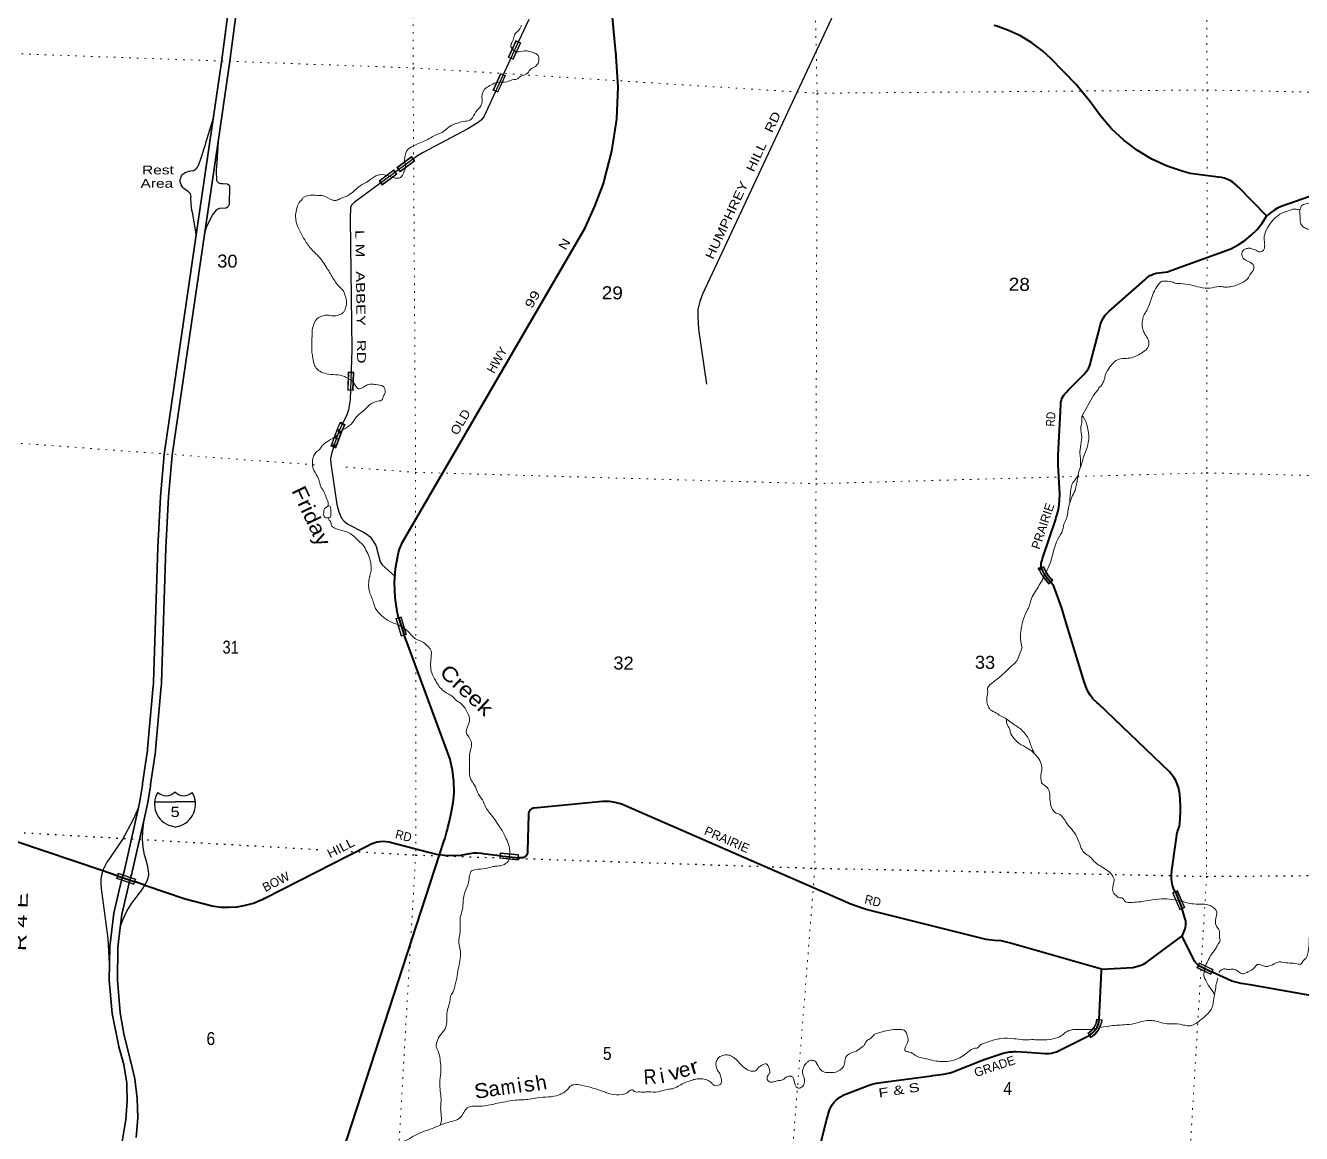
# Model space of a CAD drawing. Header units: feet. Extents: x -489137 to -242534, y 368785 to 558127.
# Drawn here: x -330846 to -313444, y 387639 to 402746 of the extents above; entities that cross this region are included whole.
import ezdxf
from ezdxf.enums import TextEntityAlignment as Align

# ---------------------------------------------------------------- set-up
doc = ezdxf.new("R2010")
doc.units = ezdxf.units.FT
doc.header["$LTSCALE"] = 70
doc.header["$PDMODE"] = 32
doc.header["$PDSIZE"] = 35
doc.linetypes.add('DOTTED', pattern=[1.5, 0.3, -1.2])
for name, color, linetype, lineweight in [('15', 7, 'Continuous', 25), ('18', 7, 'Continuous', 35), ('19', 7, 'Continuous', 25), ('26', 7, 'Continuous', 40), ('27', 7, 'Continuous', 13), ('29', 7, 'Continuous', 25), ('31', 7, 'Continuous', 13), ('39', 7, 'Continuous', 13), ('55', 7, 'Continuous', 13), ('6', 7, 'DOTTED', 25), ('61', 7, 'Continuous', 13), ('7', 7, 'DOTTED', 13)]:
    doc.layers.add(name, color=color, linetype=linetype, lineweight=lineweight)
for name, color, linetype in [('30', 7, 'Continuous'), ('41', 7, 'Continuous'), ('45', 7, 'Continuous')]:
    doc.layers.add(name, color=color, linetype=linetype)

msp = doc.modelspace()

# ---------------------------------------------------------------- linework, layer by layer
at = {"layer": '15'}
for p, q in [((-328810.58, 392293.59), (-328807.68, 392296.5)), ((-328804.51, 392294.12), (-328807.94, 392296.5)), ((-329083.29, 392162.12), (-328806.88, 392162.12)), ((-328806.88, 391816.54), (-328870.77, 391834.5)), ((-328807.41, 391816.28), (-328743.78, 391835.02))]:
    msp.add_line(p, q, dxfattribs=at)
msp.add_lwpolyline([(-328531.52, 392162.12), (-328807.41, 392162.12), (-328806.88, 392162.12)], dxfattribs=at)
for centre, radius, start, end in [((-328780.66, 392127.02), 306.13, 148.44437, 254.43379), ((-328929.26, 392409.62), 165.66, 227.34229, 315.81172), ((-328685.57, 392409.62), 165.66, 224.18874, 312.69401), ((-328834.17, 392127.02), 306.13, 283.08091, 31.62475)]:
    msp.add_arc(centre, radius, start, end, dxfattribs=at)
at = {"layer": '18'}
for p, q in [((-328517.43, 399890.33), (-328285.42, 401472.06)), ((-328405.61, 399896.88), (-328206.14, 401256.79))]:
    msp.add_line(p, q, dxfattribs=at)
for points in [[(-328285.42, 401472.06), (-328172.12, 402244.48), (-328008.9, 403486.36), (-328005.49, 403512.28), (-328002.66, 403536.36), (-327933.17, 404128.45), (-327909.62, 404997.58), (-327975.11, 405839.41), (-327977.04, 405864.31), (-327979.45, 405889.41), (-328008.9, 406196.63), (-328236.5, 408125.55), (-328239.44, 408150.48), (-328243.51, 408175.55), (-328333.01, 408726.99), (-328499.31, 409350.56), (-328729.89, 409953.33), (-328807.95, 410128), (-330083.78, 412485.03), (-330097.97, 412511.29), (-330111.22, 412535.03), (-330332.94, 412932.41), (-330572.22, 413477.06), (-330654.16, 413733.55)], [(-328206.14, 401256.79), (-328063.48, 402229.38), (-327900.43, 403469.91), (-327897.39, 403493), (-327894.24, 403519.91), (-327823.84, 404119.74), (-327799.97, 405000.35), (-327866.35, 405853.62), (-327868.55, 405881.96), (-327870.63, 405903.62), (-327899.84, 406208.29), (-328127.57, 408138.34), (-328130.43, 408162.55), (-328133.62, 408188.34), (-328243.68, 408832.05), (-328421.46, 409464.38), (-328664.36, 410074.66), (-328735.83, 410223.78), (-329991.29, 412544.21), (-330002.5, 412564.93), (-330019.22, 412594.21), (-330182.48, 412880.05), (-330428.06, 413409.26), (-330539.57, 413735.1)], [(-329311.35, 392060.12), (-329286.55, 392171.02), (-329256.38, 392362.87), (-329252.32, 392388.7), (-329248.81, 392412.87), (-329187.87, 392832.01), (-329184.25, 392856.92), (-329181.98, 392882.01), (-329104.02, 393743.79), (-329101.73, 393769.07), (-329100.92, 393793.79), (-329040.43, 395629.13), (-329004.59, 396326.16), (-328956.33, 396898.12), (-328517.43, 399890.33)], [(-329229.31, 391925.18), (-329178.42, 392152.71), (-329147.85, 392347.08), (-329143.87, 392372.34), (-329140.28, 392397.08), (-329079.3, 392816.46), (-329075.53, 392842.45), (-329073.35, 392866.46), (-328994.45, 393738.61), (-328992.16, 393763.93), (-328991.35, 393788.61), (-328930.84, 395624.5), (-328895.16, 396318.73), (-328847.31, 396885.54), (-328405.61, 399896.88)], [(-329700.03, 389950.17), (-329696.03, 390188.89), (-329640.45, 390644.16), (-329537.58, 391091.12), (-329500.93, 391212.54), (-329311.35, 392060.12)], [(-329554.21, 390447.04), (-329532.92, 390622.36), (-329432.92, 391058.21), (-329403.12, 391156.74), (-329396.23, 391178.89), (-329390.01, 391206.74), (-329229.31, 391925.18)], [(-329338.43, 387585.03), (-329316.42, 387851.03), (-329322.33, 388117.88), (-329356.11, 388382.65), (-329411.48, 388617.43), (-329417.29, 388642.07), (-329423.44, 388667.43), (-329503.23, 388996.88), (-329554.44, 389285.92), (-329594.01, 389731.34), (-329586.82, 390178.45), (-329554.21, 390447.04)], [(-329527.38, 387528.79), (-329477.38, 387830.37), (-329458.13, 388077.14), (-329464.07, 388300.99), (-329464.73, 388325.99), (-329468.95, 388350.99), (-329507.19, 388577.24), (-329574.82, 388820.11), (-329575.61, 388823.26), (-329663.43, 389273.43), (-329703.72, 389730.3), (-329700.03, 389950.17)]]:
    msp.add_lwpolyline(points, dxfattribs=at)
at = {"layer": '19'}
for points in [[(-328517.43, 399890.33), (-328523.58, 399926.6), (-328566.26, 400178.35), (-328577.3, 400230.19), (-328587.8, 400313.94), (-328589.48, 400398.32), (-328589.35, 400399.11), (-328588.48, 400407.71), (-328588.51, 400416.36), (-328589.45, 400424.95), (-328591.28, 400433.4), (-328593.98, 400441.61), (-328597.53, 400449.5), (-328601.41, 400456.17), (-328626.28, 400481.19), (-328651.26, 400494.75), (-328652.39, 400495.39), (-328670.05, 400508.05), (-328686.3, 400522.49), (-328700.94, 400538.56), (-328709.22, 400549.81), (-328724.8, 400574.8), (-328732.84, 400599.81), (-328733.63, 400602.96), (-328735.55, 400616.65), (-328736.04, 400630.47), (-328735.07, 400644.27), (-328732.67, 400657.89), (-328728.86, 400671.18), (-328723.68, 400684), (-328717.19, 400696.21), (-328709.46, 400707.68), (-328700.57, 400718.27), (-328693, 400725.57), (-328668.03, 400743.69), (-328643, 400752.25), (-328618.09, 400758.39), (-328615.19, 400758.79), (-328590.38, 400762.2), (-328565.19, 400767.03), (-328554.89, 400770.36), (-328542.34, 400775.92), (-328530.43, 400782.77), (-328519.31, 400790.82), (-328512.42, 400798.29), (-328505.12, 400808.07), (-328498.89, 400818.57), (-328493.86, 400829.68), (-328460.06, 400914.3), (-328401.9, 401098.47), (-328393.77, 401124.21), (-328386.21, 401148.47), (-328298.68, 401429.51), (-328285.42, 401472.06)], [(-328405.61, 399896.88), (-328399.27, 399925.82), (-328372.35, 400006.94), (-328337.1, 400084.81), (-328293.9, 400158.56), (-328243.2, 400227.36), (-328243.08, 400227.49), (-328235.33, 400235.1), (-328226.81, 400241.87), (-328217.64, 400247.7), (-328207.91, 400252.55), (-328197.74, 400256.39), (-328110.29, 400261.67), (-328106.51, 400263.06), (-328099.68, 400266.28), (-328093.22, 400270.19), (-328087.21, 400274.76), (-328081.71, 400279.93), (-328076.77, 400285.65), (-328072.49, 400291.87), (-328068.87, 400300.64), (-328065.69, 400311.13), (-328063.64, 400321.9), (-328057.92, 400533.13), (-328057.9, 400533.25), (-328057.48, 400537.58), (-328057.51, 400541.93), (-328058, 400546.26), (-328058.94, 400550.51), (-328060.31, 400554.64), (-328062.11, 400558.61), (-328064.32, 400562.36), (-328066.9, 400565.86), (-328069.84, 400569.08), (-328073.1, 400571.97), (-328076.64, 400574.5), (-328080.43, 400576.65), (-328084.42, 400578.39), (-328088.57, 400579.7), (-328092.83, 400580.58), (-328097.17, 400581), (-328154.93, 400585.26), (-328180, 400587.1), (-328204.93, 400595.77), (-328209.09, 400598.05), (-328216.05, 400602.88), (-328222.46, 400608.41), (-328228.27, 400614.58), (-328233.4, 400621.32), (-328237.79, 400628.56), (-328240.42, 400763.48), (-328240.91, 400788.59), (-328239.06, 400813.48), (-328213.47, 401157.69), (-328207.36, 401240.26), (-328206.14, 401256.79)], [(-329790.09, 391218.78), (-329782.66, 391241.54), (-329761.71, 391288.44), (-329735.96, 391332.9), (-329705.71, 391374.41), (-329524.14, 391640.47), (-329371.37, 391924.05), (-329316.89, 392047.57), (-329311.35, 392060.12)], [(-329217.04, 391025.01), (-329192.26, 391074.1), (-329180.43, 391099.18), (-329171.92, 391124.1), (-329167.59, 391143.9), (-329165.72, 391160.76), (-329165.15, 391185.66), (-329167.02, 391210.76), (-329175.91, 391272.9), (-329191.6, 391335.17), (-329221.78, 391438.44), (-329241.01, 391544.29), (-329249.06, 391651.57), (-329245.86, 391759.1), (-329229.31, 391925.18)], [(-329700.03, 389950.17), (-329721.09, 390295.67), (-329808.04, 390979.79), (-329809.56, 390988.93), (-329814.86, 391040.03), (-329814.79, 391091.4), (-329809.35, 391142.48), (-329798.61, 391192.71), (-329790.09, 391218.78)], [(-329554.21, 390447.04), (-329517.72, 390551.94), (-329463.22, 390667.86), (-329396.91, 390777.44), (-329338.46, 390854.5), (-329319.2, 390879.89), (-329299.42, 390904.5), (-329267.58, 390944.12), (-329222.69, 391013.82), (-329217.04, 391025.01)]]:
    msp.add_lwpolyline(points, dxfattribs=at)
at = {"layer": '26'}
for p, q in [((-325758.99, 394673.07), (-325683.08, 394432.65)), ((-324376.68, 391425.15), (-324123.06, 391398.31)), ((-329596.07, 391153.18), (-329790.09, 391218.78)), ((-329596.07, 391153.18), (-329352.74, 391070.9)), ((-329217.04, 391025.01), (-329352.74, 391070.9)), ((-315168.87, 390936.7), (-315071.34, 390702.41)), ((-314853.01, 389932.37), (-314664.01, 389840.01)), ((-316365.23, 388960.87), (-316340.04, 388975.48))]:
    msp.add_line(p, q, dxfattribs=at)
for points in [[(-325758.99, 394673.07), (-325776.78, 394753.75), (-325804.86, 394949.09), (-325812.36, 395146.29), (-325799.21, 395343.19), (-325770.36, 395509.84), (-325765.7, 395536.75), (-325758.5, 395559.84), (-325743.97, 395606.41), (-325704.99, 395700.32), (-325656.41, 395789.64), (-323214.09, 399988.6), (-323080.81, 400281.79), (-322968.67, 400579.61), (-322959.27, 400604.59), (-322952.8, 400629.61), (-322849.04, 401030.99), (-322783.79, 401467.53), (-322764.53, 401908.49), (-322789.94, 402324.05), (-322791.47, 402349.03), (-322793.82, 402374.05), (-322981.77, 404372.87)], [(-313238.48, 400446.31), (-313719.48, 400275.89), (-313771.87, 400253.21), (-313821.6, 400225.18), (-313868.13, 400192.1), (-313910.95, 400154.34), (-313918.38, 400146.88), (-314298.37, 400535.63), (-314315.81, 400551.83), (-314318.69, 400554.9), (-314348.9, 400583.5), (-314381.93, 400608.8), (-314417.43, 400630.5), (-314455, 400648.37), (-314494.23, 400662.22), (-314534.7, 400671.89), (-314575.95, 400677.28), (-314962.48, 400729.14), (-315055.46, 400753.42), (-315273.79, 400828.07), (-315483.12, 400925.14), (-315681.15, 401043.56), (-315865.72, 401182.03), (-316034.81, 401339.04), (-316186.56, 401512.86), (-316319.3, 401701.58), (-316517.6, 401942), (-316862.66, 402294.2), (-316977.29, 402400.08), (-317121.61, 402509.39), (-317276.56, 402603.02), (-317440.45, 402679.93), (-317586.49, 402730.62), (-317611.37, 402739.26), (-317636.49, 402745.89)], [(-316992.65, 395356.9), (-316994.23, 395371.13), (-316994.71, 395392.36), (-316992.97, 395413.52), (-316989.91, 395429.72), (-316982.95, 395454.67), (-316974.62, 395479.72), (-316796.34, 396015.72), (-316788.08, 396040.56), (-316780.22, 396065.72), (-316775.88, 396079.6), (-316754.39, 396172.12), (-316742.7, 396266.38), (-316740.92, 396361.35), (-316761.07, 396752.32), (-316762.35, 396777.08), (-316762.58, 396802.32), (-316762.89, 396835.59), (-316763.12, 396860.75), (-316761.78, 396885.59), (-316729.64, 397481.43), (-316725.6, 397585), (-316724.62, 397609.96), (-316718.92, 397635), (-316710.82, 397658.84), (-316700.17, 397681.91), (-316687.17, 397703.74), (-316673.28, 397722.33), (-316649.63, 397747.57), (-316625.45, 397772.33), (-316414.34, 397988.5), (-316389.96, 398013.46), (-316370.16, 398038.5), (-316360.25, 398052.28), (-316344.71, 398079.47), (-316332.09, 398108.14), (-316330.55, 398112.97), (-316322.48, 398138.18), (-316316.03, 398162.97), (-316189.64, 398648.55), (-316183.12, 398673.59), (-316174.22, 398698.55), (-316162.6, 398726.72), (-316143.63, 398761.82), (-316121.08, 398794.74), (-316116.5, 398800.12), (-316095.29, 398825.04), (-316070.23, 398847.17), (-315581.98, 399278.2), (-315557.81, 399301.74), (-315535.49, 399319.63), (-315511.43, 399335.09), (-315485.88, 399347.95), (-315465.46, 399355.96), (-315425.26, 399366.98), (-315343.46, 399378.27), (-315306.28, 399381.54), (-315269.66, 399388.68), (-315233.98, 399399.61), (-315209.99, 399409.35), (-314409.14, 399702.88), (-314309.39, 399754.09), (-314215.53, 399815.44), (-314128.6, 399886.26), (-314049.55, 399965.79), (-313979.24, 400053.14), (-313919.2, 400146.05)], [(-316992.65, 395356.9), (-316979.22, 395321.15), (-316966.77, 395294.26), (-316949.07, 395262.79), (-316926.14, 395231.31), (-316895.33, 395191.96), (-316862.08, 395157.61)], [(-315168.87, 390936.7), (-315172.52, 390942.89), (-315184.94, 390967.53), (-315194.72, 390993.34), (-315195.17, 390995.03), (-315201.79, 391020.19), (-315206.73, 391045.03), (-315211.09, 391066.92), (-315216.4, 391120.96), (-315216.03, 391175.26), (-315212.79, 391204.22), (-315210, 391229.17), (-315206.66, 391254.22), (-315163.25, 391580.27), (-315149.03, 391675.18), (-315143.57, 391711.55), (-315141.97, 391725.18), (-315141.11, 391731.7), (-315135, 391757.09), (-315126.78, 391780.29), (-315114.99, 391805.36), (-315108.12, 391830.29), (-315107.81, 391831.4), (-315102.93, 391860.16), (-315102.67, 391864.26), (-315101.13, 391888.44), (-315100.12, 391914.26), (-315094.81, 392049.94), (-315093.65, 392079.57), (-315094.32, 392099.94), (-315097.2, 392187.05), (-315098.03, 392212.15), (-315101.24, 392237.05), (-315104.5, 392262.4), (-315107.72, 392287.43), (-315112.43, 392312.4), (-315118.45, 392342.94), (-315133.98, 392393.23), (-315154.68, 392441.61), (-315180.33, 392487.57), (-315210.64, 392530.6), (-315245.27, 392570.22), (-316214.45, 393497.13), (-316236.39, 393515.72), (-316288.14, 393566.49), (-316294.32, 393573.54), (-316327, 393615.77), (-316355.08, 393661.19), (-316378.26, 393709.3), (-316387.32, 393734.56), (-316396.31, 393759.63), (-316404, 393784.56), (-316660.15, 394615.34), (-316712.12, 394799.92), (-316803.53, 395051.17), (-316812.66, 395076.25), (-316823.04, 395101.17), (-316833.53, 395120.45), (-316846.83, 395139.78), (-316862.08, 395157.61)], [(-325198.04, 391439.85), (-325139.91, 391618.55), (-325131.8, 391643.48), (-325124.62, 391668.55), (-325103.12, 391743.61), (-325096.05, 391768.29), (-325089.59, 391793.61), (-325062.66, 391899.09), (-325042.34, 392006.07), (-325013.28, 392153.42), (-325002.13, 392285.08), (-325004.09, 392438.97), (-325022.13, 392591.82), (-325050.39, 392716.94), (-325056.03, 392741.92), (-325065.22, 392766.94), (-325639.69, 394330.64), (-325683.08, 394432.65)], [(-316170.35, 389879.82), (-317411.22, 390235.09), (-317538.06, 390266.31), (-317632.87, 390270.44), (-317743.75, 390284.08), (-319345.12, 390682.03), (-319380.39, 390691.77), (-319552.01, 390750.76), (-319577.15, 390759.4), (-319602.01, 390769.75), (-319663.19, 390795.21), (-322655.77, 392102.58), (-322694.28, 392119.41), (-322705.77, 392123.54), (-322732.82, 392133.27), (-322805.32, 392152.11), (-322879.4, 392163.27), (-322954.23, 392166.62), (-322976.32, 392165.84), (-323907.41, 392075.87), (-323914.97, 392075.09), (-323923.44, 392073.37), (-323931.68, 392070.77), (-323939.61, 392067.33), (-323947.13, 392063.07), (-323954.16, 392058.05), (-323960.64, 392052.33), (-323966.48, 392045.96), (-323971.62, 392039.01), (-323976, 392031.57), (-323979.59, 392023.7), (-323982.33, 392015.51), (-323984.2, 392007.07), (-323985.18, 391998.48), (-323985.25, 391989.84), (-323997.98, 391490.81), (-323998.62, 391465.78), (-324007.25, 391440.81), (-324007.43, 391440.42), (-324012.08, 391432.72), (-324017.51, 391425.55), (-324023.65, 391418.99), (-324030.46, 391413.11), (-324037.84, 391407.97), (-324045.71, 391403.63), (-324054, 391400.13), (-324062.6, 391397.52), (-324071.44, 391395.83), (-324080.4, 391395.07), (-324089.39, 391395.25), (-324090.94, 391395.37), (-324123.06, 391398.31)], [(-329790.09, 391218.78), (-330976.58, 391619.96), (-331215.94, 391689.89), (-331254.4, 391699.27), (-331279.34, 391705.36), (-331304.4, 391710.43), (-331455.57, 391741.04), (-331634.51, 391758.09), (-331728.85, 391758.95), (-331778.14, 391759.4), (-331778.85, 391759.41), (-332413.65, 391772.21), (-332848.43, 391785.01), (-333448.65, 391795.8), (-334964.11, 391826.81), (-335964.96, 391853.3)], [(-329217.04, 391025.01), (-328667.01, 390839.03), (-328301.12, 390742.98), (-328187.57, 390726.76), (-328072.94, 390722.5), (-327958.49, 390730.24), (-327845.48, 390749.91), (-327735.14, 390781.28), (-327630.39, 390823.33), (-327605.12, 390835.28), (-327580.39, 390847.89), (-326192.09, 391556.03), (-326173.84, 391565.29), (-326142.09, 391581.75), (-326130.24, 391587.9), (-326091.6, 391603.05), (-326051.58, 391614.09), (-326010.63, 391620.88), (-325969.19, 391623.35), (-325927.72, 391621.47), (-325886.67, 391615.28), (-325855.77, 391607.64), (-325349.13, 391474.51), (-325240.98, 391446.34), (-325198.04, 391439.85)], [(-327336.81, 381053.35), (-326844.15, 386082.43), (-326839.07, 386209.85), (-326838.07, 386234.88), (-326836.47, 386259.85), (-326833.41, 386307.77), (-326814.19, 386439.37), (-326781.32, 386568.23), (-326770.31, 386606.73), (-326761.79, 386632.91), (-325198.04, 391439.85)], [(-324376.68, 391425.15), (-324380.58, 391425.56), (-324573.72, 391447.41), (-324598.53, 391450.22), (-324623.72, 391454.43), (-324636.67, 391456.59), (-324686.66, 391460.25), (-324736.75, 391458.66), (-324786.4, 391451.84), (-324796.98, 391449.45), (-324907.25, 391431.2), (-325018.82, 391424.57), (-325130.47, 391429.63), (-325198.04, 391439.85)], [(-314853.01, 389932.37), (-314863.48, 389941.21), (-314877.88, 389955.71), (-314890.69, 389971.63), (-314901.77, 389988.8), (-314910.98, 390007.04), (-315073.03, 390329.48), (-315029.27, 390428.31), (-315024.53, 390449.56), (-315020.8, 390478.46), (-315020.12, 390507.59), (-315020.45, 390511.64), (-315022.49, 390536.67), (-315029.85, 390561.64), (-315071.34, 390702.41)], [(-316170.35, 389879.82), (-316166.15, 389878.62), (-315742.64, 389903.33), (-315692.9, 389913.51), (-315644.5, 389928.84), (-315597.96, 389949.15), (-315553.8, 389974.2), (-315548.95, 389977.34), (-315074.39, 390327.08)], [(-316203.66, 389194.36), (-316171.55, 389855.16), (-316170.35, 389879.82)], [(-312759.84, 389289.3), (-312801.86, 389363.88), (-312806.56, 389371.03), (-312818.53, 389386.57), (-312832.07, 389400.77), (-312847.01, 389413.48), (-312863.2, 389424.56), (-312880.46, 389433.88), (-312898.6, 389441.35), (-312911.72, 389445.2), (-312936.38, 389450.35), (-312961.72, 389454.9), (-314143.65, 389667.07), (-314268.49, 389685.78), (-314321.33, 389696.45), (-314392.39, 389717.62), (-314460.84, 389746.1), (-314664.01, 389840.01)], [(-316340.04, 388975.48), (-316301.27, 389002.24), (-316278.33, 389024.53), (-316252.77, 389055.35), (-316232.45, 389087.49), (-316216.07, 389120.93), (-316206.89, 389152.41), (-316203.66, 389194.36)], [(-320309.11, 386287.62), (-319924.33, 387816.62), (-319878.91, 387959.47), (-319862.89, 387995.25), (-319843.23, 388029.17), (-319820.13, 388060.84), (-319793.84, 388089.92), (-319764.66, 388116.09), (-319732.9, 388139.07), (-319698.91, 388158.61), (-319697.21, 388159.39), (-319672.34, 388170.8), (-319647.21, 388180.33), (-319378.04, 388282.34), (-319352.69, 388291.95), (-319328.04, 388300.6), (-319299.95, 388310.45), (-319245.2, 388323.42), (-319231.45, 388325.41), (-319207.38, 388328.9), (-319181.45, 388332.37), (-318522.54, 388420.62), (-318491.29, 388424.81), (-318472.54, 388427.29), (-318328.05, 388446.4), (-318233.34, 388466.94), (-318208.9, 388476.09), (-317770.36, 388647.89), (-317498.03, 388736.2), (-317494.11, 388737.19), (-317428.13, 388749.96), (-317386.18, 388753.6), (-317361.26, 388755.76), (-317336.18, 388754.8), (-317185.37, 388748.99), (-316940.39, 388730.62), (-316924.15, 388729.57), (-316889.23, 388730), (-316854.55, 388734.07), (-316820.48, 388741.74), (-316787.4, 388752.94), (-316755.67, 388767.53), (-316365.19, 388960.79)]]:
    msp.add_lwpolyline(points, dxfattribs=at)
at = {"layer": '29'}
for points in [[(-319984.85, 403365), (-319878.56, 403228.19), (-319849.4, 403178.01), (-319827.41, 403122.65), (-319810.14, 403068.46), (-319808.23, 403023.5), (-319812.13, 402959.49), (-319827.41, 402895.58), (-319857.29, 402832.13), (-321611.28, 399083.33), (-321651.02, 398980.82), (-321675.22, 398872.24), (-321675.15, 398777.71), (-321666.97, 398604.77), (-321559.5, 397856.72)], [(-323980.26, 402829.27), (-324159.84, 402451.18), (-324590.79, 401510.81), (-324627.95, 401457.68), (-324670.71, 401421.26), (-324811.71, 401334.97), (-325425.17, 401015.09), (-325502.37, 400968.84), (-326365.06, 400330.68), (-326393.83, 400301.89), (-326413.04, 400270.85), (-326419.01, 400107.97), (-326395.81, 398328.29), (-326419.41, 397644.2), (-326441.82, 397505.81), (-326470.56, 397423.53), (-326544.05, 397275.46), (-326576.28, 397198.69), (-326591.51, 397159.92), (-326615.76, 397092.74), (-326668.76, 396924.61), (-326684.75, 396841.46), (-326683.82, 396773.78), (-326598.67, 396216.76), (-326572.86, 396115.47), (-326537.69, 396029.12), (-326499.56, 395985.53), (-326451.37, 395945.97), (-326234.85, 395836.77), (-326192.43, 395811.64), (-326147.67, 395773.26), (-326122.09, 395741.28), (-326075.17, 395665.87), (-326064.55, 395642.14), (-326010.2, 395434.26), (-325982.1, 395390.4), (-325806.62, 395232.21)]]:
    msp.add_lwpolyline(points, dxfattribs=at)
at = {"layer": '31'}
for p, q in [((-324091.56, 402508.81), (-324195.31, 402281.35)), ((-324195.31, 402281.35), (-324263.54, 402312.47)), ((-324298.66, 402062.48), (-324402.87, 401835.24)), ((-324402.87, 401835.24), (-324471.04, 401866.5)), ((-325781.24, 400809.42), (-325581.64, 400959.94)), ((-325581.64, 400959.94), (-325536.48, 400900.06)), ((-325980.52, 400569.44), (-326025.27, 400629.62)), ((-325779.88, 400718.6), (-325980.52, 400569.44)), ((-326369.45, 398021.42), (-326377.02, 397771.53)), ((-326377.02, 397771.53), (-326451.99, 397773.8)), ((-326486.77, 397306.2), (-326554.27, 397338.88)), ((-326613.02, 396984.64), (-326683.5, 397010.26))]:
    msp.add_line(p, q, dxfattribs=at)
for points in [[(-324263.54, 402312.47), (-324159.79, 402539.93), (-324091.56, 402508.81)], [(-324471.04, 401866.5), (-324366.83, 402093.74), (-324298.66, 402062.48)], [(-326025.27, 400629.62), (-325824.63, 400778.79), (-325779.88, 400718.6)], [(-325536.48, 400900.06), (-325736.08, 400749.54), (-325781.24, 400809.42)], [(-326451.99, 397773.8), (-326444.42, 398023.69), (-326369.45, 398021.42)], [(-326683.5, 397010.26), (-326593.56, 397257.74), (-326554.27, 397338.88)], [(-326673.25, 397015.04), (-326586.18, 397254.62), (-326550.56, 397328.19), (-326497.46, 397302.48)], [(-326497.46, 397302.48), (-326531.76, 397231.64), (-326617.81, 396994.89), (-326673.25, 397015.04)], [(-326613.02, 396984.64), (-326524.38, 397228.52), (-326486.77, 397306.2)]]:
    msp.add_lwpolyline(points, dxfattribs=at)
for points in [[(-324252.94, 402316.42), (-324155.83, 402529.33), (-324102.15, 402504.85), (-324199.26, 402291.94)], [(-324460.42, 401870.43), (-324362.89, 402083.12), (-324309.27, 402058.54), (-324406.8, 401845.85)], [(-325770.03, 400807.85), (-325583.2, 400948.74), (-325547.67, 400901.63), (-325734.5, 400760.74)], [(-325826.27, 400767.58), (-325791.08, 400720.24), (-325978.87, 400580.63), (-326014.07, 400627.96)], [(-326443.75, 397781.55), (-326436.66, 398015.45), (-326377.68, 398013.66), (-326384.77, 397779.76)]]:
    msp.add_lwpolyline(points, close=True, dxfattribs=at)
at = {"layer": '31', "linetype": 'DOTTED', "lineweight": 100}
msp.add_arc((-325000.47, 396537.61), 1710.75, 152.689, 164.40757, dxfattribs=at)
at = {"layer": '39'}
for p, q in [((-313444.04, 400291.34), (-313452.31, 400266.34)), ((-316404.47, 397483.04), (-316436.98, 397422.29)), ((-316456.79, 396728.67), (-316484.27, 396650.39)), ((-317271.44, 394343.79), (-317259.37, 394273.62)), ((-314630.16, 389532.31), (-314612.75, 389622.98))]:
    msp.add_line(p, q, dxfattribs=at)
for centre, radius, start, end in [((-313686.63, 400330.64), 242.94, 332.60961, 344.65655), ((-320740.09, 388464.43), 124.16, 91.05706, 131.10912)]:
    msp.add_arc(centre, radius, start, end, dxfattribs=at)
for points in [[(-324083.9, 402745.72), (-324087.15, 402736.43), (-324132.51, 402668.34), (-324177.63, 402618.44), (-324184.15, 402584.18), (-324215.5, 402507.82)], [(-324215.5, 402507.82), (-324226.29, 402457.45), (-324210.53, 402428.95), (-324184.58, 402406.37), (-324140.43, 402385.56), (-324039.22, 402402.37), (-323974.75, 402391.39), (-323900.34, 402368.15), (-323856.34, 402337.24), (-323851.53, 402246.25), (-323861.99, 402220.11), (-323874.27, 402208.16), (-323884.59, 402192.13), (-323919.17, 402174.42), (-324029.56, 402076.91), (-324110.8, 402043.66), (-324135.4, 402017.73), (-324181.95, 402010.28), (-324283.37, 401977.31), (-324432.99, 401965.21), (-324512.29, 401925.87), (-324585.68, 401876.36), (-324619.95, 401733.36), (-324620.57, 401688.92), (-324626.82, 401674.85), (-324637.24, 401650.74), (-324702.97, 401570.81), (-324773.12, 401462.66), (-324805.64, 401446.93), (-324848.16, 401439.43), (-325055.09, 401371.52), (-325116.33, 401323.86), (-325163.27, 401288.13), (-325226.2, 401264.74), (-325378.81, 401181.95), (-325666.14, 400993.9), (-325672.78, 400951.56), (-325677.57, 400897.06), (-325662.14, 400844.31), (-325683.58, 400753.68), (-325687.76, 400743.64), (-325733.15, 400673.53), (-325801.93, 400664.36), (-325862.26, 400683.37), (-326013.33, 400711.7), (-326068.07, 400696.28), (-326176.14, 400620.95), (-326279.95, 400561.75), (-326427.03, 400440.5), (-326550.97, 400385.6), (-326611.87, 400362.18), (-326658.29, 400364.83), (-326786.71, 400425.18), (-326839.16, 400429.93), (-326865.4, 400430.29), (-326964.35, 400431.64), (-327037.34, 400410.4), (-327059.71, 400398.58), (-327067.98, 400384.55), (-327100.79, 400348.63), (-327138.1, 400278.41), (-327158.83, 400092.8), (-327145.44, 400038.06), (-327037.33, 399822.4), (-326948.18, 399695.92), (-326864.49, 399613.95), (-326735.62, 399438.42), (-326640.84, 399281.55), (-326591.33, 399210.16), (-326525.59, 399144.61), (-326499.89, 399103.84), (-326496.02, 399091.66), (-326470.85, 399012.52), (-326472.05, 398925.65), (-326495.14, 398861.3), (-326517.83, 398827.26), (-326572.73, 398799.72), (-326653.69, 398786.68), (-326734.32, 398797.88), (-326786.95, 398788.5), (-326849.91, 398763.08), (-326868.27, 398749.18), (-326915.73, 398675.07), (-326937.43, 398566.26), (-326937.82, 398537.97), (-326941, 398305.64), (-326931.9, 398232.78), (-326914.94, 398143.65), (-326893.46, 398090.82), (-326831.67, 398031.38), (-326745.29, 397997.88), (-326497.41, 397960.15), (-326431.25, 397924.91), (-326393.22, 397900.15), (-326327.83, 397808.33), (-326309.86, 397793.94), (-326234.85, 397815.14)], [(-313444.04, 400291.34), (-313416.23, 400304.24), (-313376.8, 400315.09), (-313340.58, 400328.08), (-313313.96, 400341.01), (-313285.16, 400343.27), (-313267.15, 400333.58)], [(-313468.48, 400230.84), (-313535, 400242.29), (-313636.34, 400215.38), (-313713.5, 400186.13), (-313883.34, 400024.79), (-313945.65, 399900.37), (-313952.08, 399874.19), (-313949.07, 399799.38), (-313948.11, 399722.59), (-313962.8, 399682.38), (-313989.33, 399662.53), (-314023.68, 399660.98), (-314041.74, 399669.31), (-314107.98, 399698.51), (-314158.32, 399709.3), (-314202.89, 399699.81), (-314237.49, 399680.08), (-314251.9, 399660.07), (-314256.16, 399643.96), (-314252.71, 399601.48), (-314233, 399566.87), (-314114.79, 399498.56), (-314094.98, 399470), (-314093.28, 399447.75), (-314110.18, 399393.43), (-314149.22, 399345.46), (-314165.85, 399311.34), (-314259.79, 399235.84), (-314413.99, 399183.4), (-314488.76, 399180.38), (-314549.25, 399187.28), (-314567.42, 399187.53), (-314694.96, 399165.03), (-314824.05, 399176.89), (-315091.95, 399227.03), (-315164.56, 399234.1), (-315192.69, 399244.58), (-315299.51, 399260.19), (-315352.08, 399254.84), (-315378.64, 399232.98), (-315450.76, 399128.9), (-315526.32, 398921.81), (-315565.81, 398841.53), (-315594.74, 398793.43), (-315611.93, 398718.9), (-315613.26, 398621.94), (-315589.9, 398558.97), (-315580.08, 398538.64), (-315534.65, 398465.27), (-315525.3, 398410.59), (-315544.34, 398348.21), (-315587.33, 398306.36), (-315664.76, 398256.91), (-315827.01, 398206.59), (-315891.65, 398205.46), (-315932.15, 398197.93), (-316071.23, 398070.52), (-316127.47, 397946.01), (-316127.68, 397930.79)], [(-313470.88, 400218.85), (-313461.88, 400126.11), (-313460.53, 400077.6), (-313433.16, 400012.57), (-313375.11, 399975.39), (-313326.81, 399962.6), (-313238.69, 399908.86), (-313221.29, 399882.78)], [(-326234.85, 397815.14), (-326167.68, 397852.63), (-326080.87, 397851.44), (-326066.76, 397849.23), (-325966.11, 397825.63), (-325944.37, 397790.99), (-325947.31, 397724.35), (-325968.05, 397684.23), (-325978.67, 397645.97), (-326043.59, 397624.63), (-326257.68, 397476), (-326327.15, 397416.33), (-326403.31, 397312.3), (-326517.48, 397233.02), (-326601.32, 397157.38), (-326715.45, 397082.16), (-326803.26, 397010.61), (-326846.41, 396956.64), (-326858.64, 396948.72), (-326887.26, 396922.84), (-326920.32, 396868.74), (-326931.02, 396824.43), (-326933.77, 396771.94), (-326912.83, 396678.7), (-326849.74, 396566.71), (-326834.45, 396503.87), (-326822.86, 396465.33), (-326777.45, 396389.94), (-326744.24, 396308.67), (-326717.1, 396225.46), (-326717.45, 396200.4)], [(-316128.44, 397927.6), (-316152.71, 397873.61), (-316181.59, 397829.55), (-316205.95, 397807.42)], [(-316404.47, 397483.04), (-316335.02, 397606.46), (-316260.91, 397730.6), (-316218.48, 397784.16), (-316205.95, 397807.42)], [(-316436.98, 397422.29), (-316437.68, 397418.84), (-316438.74, 397342.07), (-316453.76, 397277.62), (-316443.13, 397170.38), (-316453.19, 397027.07), (-316464.97, 396903.97), (-316457.94, 396829.11), (-316457.31, 396728.07), (-316438.35, 396784.4), (-316417.05, 396864.93), (-316364.62, 397005.65), (-316351.59, 397217.63), (-316374.52, 397312.91), (-316403.85, 397382.01), (-316407.81, 397388.13), (-316430.3, 397420.97)], [(-316490.39, 396615.4), (-316544.81, 396533.28), (-316561.25, 396513.29), (-316584.4, 396444.91), (-316597.81, 396352.15), (-316603.91, 396247.75)], [(-316594.39, 396264.88), (-316578.14, 396313.5), (-316532.41, 396407.84), (-316511.05, 396492.4), (-316484.27, 396650.39)], [(-316594.99, 396263.21), (-316613.89, 396210.93), (-316644.52, 396039.61), (-316661.3, 395995.38), (-316673.71, 395973.33), (-316701.44, 395866.61), (-316765.73, 395744.25), (-316873.28, 395414.35), (-316926.09, 395291.99)], [(-326719.25, 396196.14), (-326756.27, 396167.39), (-326776.85, 396139.38), (-326779.37, 396103.06), (-326779.87, 396066.69), (-326772.01, 396050.42), (-326725.8, 396033.62), (-326697.41, 396041.32), (-326691.38, 396039.22), (-326682.98, 396063.35), (-326683.69, 396158.33), (-326687.46, 396178.58), (-326719.48, 396199.22)], [(-326713.13, 396033.96), (-326704.06, 395998.98), (-326686.11, 395982.58), (-326674.73, 395927.86), (-326658.83, 395909.46), (-326626.78, 395890.84), (-326496.04, 395852.7), (-326353.81, 395767.92), (-326280.08, 395696.2), (-326264.1, 395683.86), (-326202.75, 395592.1), (-326159.58, 395500.59), (-326134.77, 395395.18), (-326133.84, 395316.37), (-326149, 395241.81), (-326153.23, 395227.72), (-326166.76, 395124.86), (-326159.79, 395043.95), (-326105.27, 394895.71), (-326074.3, 394798.3), (-325980.82, 394693.98), (-325928.91, 394650.85), (-325774.18, 394579)], [(-316926.09, 395291.99), (-317035.28, 395089.23), (-317134.73, 394906.72), (-317158.06, 394826.23), (-317180.91, 394780.07), (-317239.31, 394645.49), (-317263.03, 394536.71), (-317267.4, 394512.52), (-317277.03, 394399.5), (-317271.44, 394343.79)], [(-325774.18, 394579), (-325644.26, 394497.46), (-325528.68, 394384.75), (-325418.31, 394332.74), (-325356.48, 394277.35), (-325320.68, 394236.44), (-325311.61, 394161.57), (-325321.42, 394036.43), (-325321.69, 394016.22), (-325306.87, 393919.04), (-325251.83, 393809.18), (-325142.67, 393670.3), (-325010.58, 393583.64), (-324984.73, 393555), (-324914.73, 393505.56), (-324823.48, 393385.1), (-324792.93, 393257.4), (-324837.29, 393114.55), (-324768.41, 392984.29), (-324762.96, 392939.77), (-324778.11, 392865.22), (-324791.43, 392778.52), (-324791.21, 392647.18), (-324791.52, 392624.96), (-324787.09, 392505.69), (-324761.65, 392446.76), (-324722.08, 392387.62), (-324683.01, 392292.13), (-324613.77, 392186.12), (-324566.74, 392082.43), (-324525.17, 392021.26), (-324459.68, 391937.52), (-324289.84, 391658.41), (-324250.94, 391550.8), (-324241.79, 391481.97), (-324253.11, 391374.55)], [(-317259.29, 394281.37), (-317258.49, 394280.04), (-317267.29, 394227.62), (-317317.5, 394101.01), (-317340.21, 394064.96), (-317379.08, 394029.12), (-317565.21, 393857.9), (-317640.75, 393798.31), (-317724.78, 393708.55), (-317723.52, 393653.97), (-317734.48, 393591.49), (-317714.11, 393457.85), (-317700.31, 393433.42), (-317670.39, 393406.74), (-317586.22, 393359.12), (-317566.23, 393344.7), (-317460.03, 393284.65), (-317382.06, 393227.02), (-317264.08, 393142.56), (-317202.45, 393073.02), (-317176.69, 393036.3), (-317118.18, 392885.99), (-317091.36, 392828.44)], [(-317464.91, 393285.54), (-317462.83, 393228.12), (-317423.53, 393148.78), (-317406.22, 393085.92), (-317374.56, 393039.01), (-317322.9, 392977.68), (-317206.74, 392907.4), (-317118.72, 392847.61), (-317070.87, 392802.5), (-317025.21, 392745.3), (-316988.11, 392653.87), (-316984.6, 392615.43), (-316999.93, 392528.76), (-316998.64, 392476.21), (-316979.34, 392411.29), (-316933.38, 392376.31), (-316882, 392294.8), (-316878.21, 392276.55), (-316875.17, 392203.78), (-316848.69, 392074.11), (-316805.06, 392016.93), (-316740.84, 391987.77), (-316631.68, 391848.88), (-316581.99, 391791.63), (-316506.77, 391681.49), (-316436.46, 391508.79), (-316408.75, 391468), (-316344.75, 391422.68), (-316223.15, 391307.87), (-316169.09, 391274.8), (-316155.09, 391264.5), (-316065.05, 391204.68), (-316017.4, 391145.43), (-316005.57, 391125.06), (-316019.92, 390963.63), (-316012.31, 390929.17), (-315956.58, 390869.82), (-315936.6, 390855.4), (-315894.25, 390850.78), (-315844.5, 390797.57), (-315777.98, 390788.58), (-315664.81, 390795.11), (-315527.18, 390817.47), (-315349.2, 390837.25), (-315074.86, 390811.63)], [(-314567.75, 389831.25), (-314567.45, 389832.49), (-314538.71, 389866.44), (-314494.04, 389884.02), (-314449.73, 389875.33), (-314389.11, 389878.54), (-314324.73, 389861.49), (-314260.71, 389818.19), (-314212.17, 389823.58), (-314161.33, 389849.15), (-314092.1, 389890.63), (-314049, 389940.56), (-313948.33, 389918.97), (-313934.25, 389914.73), (-313893.78, 389920.24), (-313790.2, 389963.27), (-313735.47, 389978.69), (-313713.31, 389974.35), (-313489.52, 389949.05), (-313459.29, 389944.59), (-313407.92, 390008.55), (-313391.63, 390018.42), (-313362.49, 390080.66), (-313338.41, 390215.7), (-313337.46, 390284.38), (-313336.87, 390326.8), (-313317.82, 390391.2), (-313262.38, 390457.12), (-313252.09, 390471.12), (-313206.92, 390525.05), (-313185.78, 390593.46), (-313171.36, 390613.46), (-313144.73, 390641.39), (-312980.38, 390697.73), (-312907.1, 390739.15), (-312866.19, 390776.97), (-312715.67, 390855.73), (-312599.97, 390898.6), (-312494.48, 390933.52), (-312288.21, 391100.41), (-312173.75, 391199.86), (-312073.23, 391313.65), (-312050.85, 391325.47), (-311987.87, 391352.89), (-311884.59, 391373.69), (-311854.16, 391383.38), (-311837.79, 391399.32), (-311811.12, 391429.26), (-311707.71, 391460.17), (-311579.59, 391525.09), (-311408.65, 391619.73), (-311353.04, 391697.77), (-311319.68, 391774.08), (-311208.41, 391934.2), (-311170.76, 392028.64), (-311110.91, 392120.76), (-311073.98, 392162.69), (-311045.13, 392204.73), (-310996.05, 392248.5), (-310920.7, 392293.94), (-310837.79, 392302.9), (-310815.61, 392300.58), (-310690.57, 392288.75), (-310634.23, 392273.84), (-310500.1, 392189.16), (-310321.62, 392099.83), (-309988.31, 391961.9), (-309906.23, 391910.26), (-309834.3, 391854.72), (-309690.15, 391763.83), (-309555.58, 391711.47), (-309491.36, 391682.31), (-309426.64, 391689.51), (-309379.9, 391711.08), (-309367.67, 391719), (-309310.5, 391764.68), (-309296.03, 391788.74), (-309216.3, 391858.36), (-309065.63, 391947.21), (-309010.82, 391968.67), (-308953.72, 392008.3), (-308874.56, 392037.52), (-308793.83, 392034.39), (-308652.91, 392002.15), (-308518.57, 391933.62), (-308472.38, 391914.81), (-308401.83, 391905.76), (-308261.15, 391857.35), (-308144.38, 391831.5), (-308116.19, 391825.05), (-307987.2, 391807.11), (-307783.34, 391800.26), (-307749.07, 391795.75), (-307716.99, 391779.15)], [(-324253.11, 391374.55), (-324253.38, 391373.02), (-324282.23, 391330.99), (-324349.39, 391293.51), (-324444.44, 391282.69), (-324466.71, 391278.95), (-324608.51, 391246.52), (-324737.98, 391230.11), (-324768.49, 391214.36), (-324776.78, 391198.3), (-324813.52, 391023.03), (-324863.75, 390894.41), (-324886.63, 390698.73), (-324916.48, 390583.96), (-324919.12, 390392.06), (-324937.43, 390234.72), (-324916.5, 390141.49), (-324915.7, 390052.57), (-324953.16, 389824.78), (-324957.62, 389794.53), (-324991.94, 389647.51), (-325025.6, 389548.96), (-325035.86, 389536.98), (-325055.04, 389464.5), (-325098.08, 389271.13), (-325099.63, 389158.01), (-325129.29, 389057.38), (-325201.26, 388963.41), (-325238.9, 388868.96), (-325245.62, 388820.56), (-325226.01, 388777.86), (-325197.09, 388678.47), (-325183.96, 388458.06), (-325186.34, 388431.83), (-325196.3, 388294.57), (-325178.97, 388086.24), (-325184.29, 387993.37), (-325175.89, 387870.02), (-325174.61, 387815.45), (-325194.17, 387749.75)], [(-315074.86, 390811.63), (-315056.87, 390802.95), (-315034.77, 390794.57), (-314940.18, 390771.04), (-314708.22, 390751.71), (-314642.06, 390716.46), (-314606.25, 390677.57), (-314607.46, 390590.71), (-314616.68, 390507.99), (-314601.14, 390463.34), (-314569.48, 390416.43), (-314561.99, 390373.9), (-314563.03, 390299.16)], [(-314563.03, 390299.16), (-314557.04, 390293.01), (-314584.38, 390214.58), (-314615.45, 390158.44), (-314660.73, 390096.43), (-314751.66, 389922.96)], [(-314751.66, 389922.96), (-314775.72, 389813.12), (-314774.06, 389786.82), (-314754.57, 389736.05), (-314715.22, 389660.76), (-314645.89, 389562.82), (-314630.16, 389532.31)], [(-314611.95, 389619.04), (-314612.75, 389622.98), (-314601.73, 389689.51), (-314585.12, 389758.79)], [(-314631.6, 389535.18), (-314647.82, 389423.44), (-314656.6, 389373.05), (-314788.05, 389213.21), (-314922.6, 389120.1), (-314963.15, 389108.53), (-315033.76, 389113.54), (-315104.23, 389128.65), (-315251.58, 389132.68), (-315352.34, 389148.21), (-315424.74, 389169.4), (-315501.33, 389180.55), (-315600.4, 389171.81), (-315683.54, 389146.68), (-315833.3, 389122.46), (-316043.53, 389107.15), (-316301.18, 389057.78)], [(-316301.18, 389057.78), (-316330.97, 389056.54), (-316423.87, 389055.79), (-316640.3, 389030.46), (-316707.62, 388980.87), (-316782.88, 388941.49), (-316916.49, 388917.05), (-317126.49, 388917.91), (-317243.62, 388917.48), (-317366.61, 388931.29), (-317544.29, 388933.72), (-317611.11, 388920.49), (-317773.37, 388868.16), (-317838.51, 388830.66), (-317867.17, 388802.77), (-317873.22, 388802.85), (-318060.47, 388696.3), (-318145.88, 388653.02), (-318249.27, 388624.13), (-318451.11, 388630.93), (-318563.83, 388656.72), (-318716.61, 388707.29), (-318784.7, 388748.63), (-318847.06, 388765.65), (-318853.01, 388773.81), (-318854.77, 388792.01), (-318808.8, 388904.53), (-318821.91, 388979.46), (-318845.43, 389030.29), (-318853.37, 389040.51), (-318899.61, 389055.28), (-319008.66, 389054.75), (-319207.13, 389013.01), (-319270.08, 388987.61), (-319321.28, 388935.78), (-319376.32, 388898.14), (-319411.51, 388835.99), (-319452.28, 388808.26), (-319499.22, 388772.53), (-319649.74, 388693.77), (-319664.26, 388665.68), (-319675.41, 388589.06), (-319718.78, 388518.94), (-319741.24, 388501.05), (-319854.78, 388468.26), (-319897.15, 388470.86), (-319915.32, 388471.11), (-319951.6, 388475.64), (-320005.62, 388512.75), (-320062.86, 388608.49), (-320092.81, 388633.14), (-320110.95, 388635.41), (-320129.09, 388637.68), (-320165.62, 388624.04), (-320200.34, 388596.23), (-320233.34, 388546.17), (-320244.82, 388445.3), (-320223.45, 388384.4), (-320226.3, 388323.82), (-320236.84, 388291.64), (-320271.56, 388263.82), (-320277.67, 388259.87), (-320328.03, 388268.64), (-320349.77, 388303.28), (-320376.75, 388396.59), (-320390.66, 388412.94), (-320418.84, 388419.38), (-320455.27, 388413.82), (-320522.51, 388370.29), (-320581.23, 388358.97), (-320633.91, 388345.55), (-320686.49, 388340.21), (-320730.43, 388375.15), (-320732.04, 388405.48), (-320717.51, 388433.57), (-320707.26, 388445.55), (-320694.89, 388463.56), (-320694.64, 388481.74), (-320735.64, 388583.33), (-320742.38, 388588.53)], [(-320821.69, 388557.95), (-320857.53, 388530.43), (-320871.98, 388508.41), (-320914.67, 388486.77), (-320953, 388489.31), (-321045.24, 388537.04), (-321170.75, 388662), (-321236.84, 388701.28), (-321256.95, 388707.62), (-321321.57, 388706.49), (-321392.69, 388675.12), (-321415.25, 388649.16), (-321423.75, 388618.98), (-321427.93, 388608.94), (-321424.75, 388546.26), (-321413.17, 388507.71), (-321377.55, 388454.7), (-321365.91, 388420.19), (-321352.61, 388359.39), (-321363.31, 388315.09), (-321381.66, 388303.21), (-321450.43, 388294.06), (-321482.37, 388320.75), (-321536.36, 388359.88), (-321608.74, 388383.1), (-321685.49, 388382.11), (-321734.08, 388372.68), (-321750.32, 388366.84), (-321870.05, 388324.02), (-322024.55, 388249.36), (-322093.33, 388240.19), (-322251.36, 388201.94), (-322386.6, 388205.8), (-322431.11, 388200.34), (-322469.38, 388206.93), (-322544.03, 388211.99), (-322565.93, 388234.5), (-322624.87, 388207.03), (-322641.19, 388195.13), (-322787, 388164.79), (-322923.9, 388194.94), (-322952.03, 388205.42), (-323267.81, 388296.61), (-323366.65, 388304.01), (-323417.43, 388282.48), (-323454.41, 388236.52), (-323509.51, 388194.84), (-323568.47, 388165.33), (-323861.83, 388124.88), (-323975.17, 388106.22), (-324169.22, 388092.7), (-324306.81, 388072.34), (-324507.32, 388028.61), (-324616.6, 388011.91), (-324751.92, 388009.72), (-324820.9, 387986.41), (-324831.13, 387976.44), (-324933.94, 387842.48), (-325019.24, 387807.27), (-325181.48, 387756.95), (-325295.23, 387707.99), (-325427.1, 387663.31), (-325642.69, 387551.08), (-325742.25, 387505.96), (-325821.88, 387484.15)]]:
    msp.add_spline(points, degree=3, dxfattribs=at)
at = {"layer": '55'}
for p, q in [((-329581.56, 391187.56), (-329342.76, 391106.3)), ((-329342.76, 391106.3), (-329367.13, 391034.67))]:
    msp.add_line(p, q, dxfattribs=at)
msp.add_lwpolyline([(-329367.13, 391034.67), (-329605.94, 391115.92), (-329581.56, 391187.56)], dxfattribs=at)
msp.add_lwpolyline([(-329576.56, 391177.4), (-329352.91, 391101.3), (-329372.12, 391044.82), (-329595.78, 391120.91)], close=True, dxfattribs=at)
at = {"layer": '6'}
for p, q in [((-331075.65, 391751.09), (-326830.44, 391509.57)), ((-326406.49, 391485.45), (-325524.64, 391435.25)), ((-325524.64, 391435.25), (-324380.86, 391397.61)), ((-324126.41, 391389.23), (-320080.81, 391256))]:
    msp.add_line(p, q, dxfattribs=at)
msp.add_lwpolyline([(-320080.81, 391256), (-314739.04, 391144.57), (-309568.86, 391182.78), (-305432.34, 390858.13)], dxfattribs=at)
at = {"layer": '61'}
for p, q in [((-317027.49, 395342.8), (-316956.99, 395370.31)), ((-317017.59, 395338.07), (-316962.5, 395359.57)), ((-316846.81, 395185.19), (-316887.63, 395142.04)), ((-316835.64, 395185.36), (-316886.73, 395131.36)), ((-325723.68, 394683.24), (-325650.77, 394441.76)), ((-325650.77, 394441.76), (-325723.21, 394419.89)), ((-324371.63, 391466.51), (-324120.69, 391440.85)), ((-324120.69, 391440.85), (-324128.39, 391365.57)), ((-315204.44, 390919.97), (-315135.03, 390950.1)), ((-315103.99, 390688.59), (-315204.44, 390919.97)), ((-314681.88, 389805.61), (-314870.4, 389897.28)), ((-314648.96, 389873.15), (-314682.06, 389805.1)), ((-316237.87, 389198.54), (-316162.67, 389190.12)), ((-316230.86, 389189.7), (-316171.55, 389183.06)), ((-316319.91, 388943.55), (-316359.05, 389008.31)), ((-316317.24, 388954.59), (-316348.11, 389005.67))]:
    msp.add_line(p, q, dxfattribs=at)
for points in [[(-325723.21, 394419.89), (-325796.12, 394661.36), (-325723.68, 394683.24)], [(-324128.39, 391365.57), (-324379.33, 391391.22), (-324371.63, 391466.51)], [(-315135.03, 390950.1), (-315034.58, 390718.73), (-315103.99, 390688.59)], [(-314870.4, 389897.28), (-314837.31, 389965.34), (-314648.54, 389873.55)]]:
    msp.add_lwpolyline(points, dxfattribs=at)
for points in [[(-325786.15, 394656.01), (-325729.02, 394673.27), (-325660.73, 394447.1), (-325717.86, 394429.85)], [(-324364.48, 391457.74), (-324129.45, 391433.7), (-324135.53, 391374.33), (-324370.56, 391398.36)], [(-315193.92, 390915.81), (-315139.18, 390939.58), (-315045.09, 390722.88), (-315099.83, 390699.11)], [(-314859.7, 389900.97), (-314833.61, 389954.64), (-314659.41, 389869.94), (-314685.51, 389816.27)]]:
    msp.add_lwpolyline(points, close=True, dxfattribs=at)
for centre, radius, start, end in [((-316504.03, 395537.45), 558.9, 200.45636, 226.73102), ((-316504.03, 395537.45), 550.9, 201.21807, 225.86871), ((-316487, 395550.58), 541.69, 200.98789, 226.20011), ((-316561.16, 395500.27), 425.29, 199.31988, 227.80473), ((-316561.16, 395500.27), 417.29, 198.23608, 228.94956), ((-316487.38, 389223.77), 250.77, 300.82322, 354.15036), ((-316487.38, 389223.77), 258.77, 302.56089, 352.43459), ((-316487.37, 389223.76), 286.08, 300.823, 354.15136), ((-316487.38, 389223.77), 326.44, 300.8231, 354.15081), ((-316487.38, 389223.77), 318.44, 302.29601, 352.65469)]:
    msp.add_arc(centre, radius, start, end, dxfattribs=at)
msp.add_point((-317017.59, 395338.07), dxfattribs=at)
at = {"layer": '7'}
for p, q in [((-325551.87, 407381.62), (-325560.7, 402177.44)), ((-331011.14, 397056.1), (-326893.13, 396754.01)), ((-326476.73, 396723.47), (-325525.46, 396653.66)), ((-320064.91, 396498.43), (-320080.81, 391256)), ((-314739.04, 391144.57), (-314810.39, 389953.72)), ((-314815.34, 389870.94), (-315058.96, 385804.34))]:
    msp.add_line(p, q, dxfattribs=at)
for points in [[(-314819.55, 415686), (-314869.28, 412544.42), (-314762.97, 407228.31), (-314729.99, 401866.97), (-314735.38, 396654.88), (-314739.04, 391144.57)], [(-320255.58, 412569.54), (-320172.29, 407324.49), (-320050.14, 401822.5), (-320064.79, 396507.51)], [(-335805.3, 402404.69), (-331005.17, 402362.12), (-325560.82, 402168.36), (-320050.14, 401822.5), (-314729.99, 401866.97), (-309454.43, 401754.2), (-305283.48, 401680.03)], [(-325560.82, 402168.36), (-325525.46, 396653.66), (-325524.52, 391444.33), (-325831.22, 386149.36)], [(-325525.46, 396653.66), (-320064.91, 396498.43), (-314735.5, 396645.8), (-309510.91, 396513.53), (-305357.84, 396274.2)], [(-320072.82, 391257.43), (-320080.81, 391256), (-320500.91, 385955.51), (-320722.27, 383249.34), (-320754.63, 380605.18)]]:
    msp.add_lwpolyline(points, dxfattribs=at)

# ---------------------------------------------------------------- texts
at = {"layer": '15', "width": 1.2}
msp.add_text(' 5 ', height=140, dxfattribs=at).set_placement((-328805.57, 391954.01), align=Align.CENTER)
at = {"layer": '27'}
for s, rotation, width, p in [('N', 59.815, 1.25, (-323479.78, 399672.31)), ('99', 59.815, 1.35, (-323941.9, 398877.82)), ('OLD', 59.816, 1.1, (-324954.81, 397150.29)), ('RD', 86.912, 0.85, (-316810.1, 397276.18)), ('RD', 345.518, 0.95, (-325812.69, 391666.74)), ('HILL', 27.025, 1.15, (-326694.39, 391389.4)), ('RD', 346.045, 0.95, (-319411.72, 390779.25)), ('F & S', 8.629, 1.4, (-319204.09, 388129.06))]:
    msp.add_text(s, height=121.1, rotation=rotation, dxfattribs=dict(at, width=width)).set_placement(p)
for s, rotation, p in [('HWY', 59.816, (-324457.56, 397991.26)), ('PRAIRIE', 71.604, (-317016.62, 395594.03)), ('PRAIRIE', 336.401, (-321600.84, 391720.22)), ('BOW', 27.025, (-327575.45, 390929.7)), ('GRADE', 18.393, (-317883.87, 388406.25))]:
    msp.add_text(s, height=121.1, rotation=rotation, dxfattribs=at).set_placement(p)
at = {"layer": '30'}
for s, rotation, width, p in [('HUMPHREY   HILL   RD', 64.926, 1.25, (-321471.26, 399547.77)), ('L M   ABBEY   RD', 270.747, 1.4, (-326347.04, 399957.6))]:
    msp.add_text(s, height=120, rotation=rotation, dxfattribs=dict(at, width=width)).set_placement(p)
at = {"layer": '41'}
for s, rotation, width, p in [('Friday', 295.374, 1.15, (-327223.4, 396404.81)), ('Creek', 316.803, 1.2, (-325212.91, 393907.69)), ('r', 17.112, 1.25, (-321753.57, 388440.46)), ('R', 3.697, 0.9, (-322408.96, 388307.07)), ('v', 15.041, 1.15, (-322046.38, 388354.94)), ('e', 14.041, 1.05, (-321912.53, 388395.23)), ('S', 9.957, 1.1, (-324705.98, 388107.86)), ('a', 10.898, 1.05, (-324516.31, 388137.6)), ('m', 8.414, 0.9, (-324352.72, 388159.46)), ('s', 7.816, 1.1, (-324038.12, 388202.68))]:
    msp.add_text(s, height=201.8, rotation=rotation, dxfattribs=dict(at, width=width)).set_placement(p)
for s, rotation, p in [('h', 10.087, (-323871.66, 388219.31)), ('i', 10.085, (-322178.01, 388321.51)), ('i', 9.277, (-324122.39, 388191.79))]:
    msp.add_text(s, height=201.8, rotation=rotation, dxfattribs=at).set_placement(p)
at = {"layer": '45', "width": 1.3}
for s, p in [('Rest', (-329256.32, 400714.89)), ('Area', (-329277.08, 400532.11))]:
    msp.add_text(s, height=121.1, rotation=0.278, dxfattribs=at).set_placement(p)
at = {"layer": '6', "width": 1.35}
msp.add_text('R 4 E', height=176.6, rotation=88.114, dxfattribs=at).set_placement((-330838.97, 390123.93))
at = {"layer": '7'}
for s, rotation, width, p in [('30', 359.222, 1.05, (-328231.73, 399447.12)), ('28', 359.217, 1.1, (-317437.94, 399130.42)), ('29', 359.219, 1.1, (-322989.41, 399014.95)), ('31', 359.222, 0.85, (-328160.74, 394182.72)), ('32', 359.219, 1.05, (-322829.5, 393966.44)), ('33', 359.217, 1.05, (-317898.93, 393976.33)), ('6', 359.222, 0.9, (-328379.3, 388845.59)), ('5', 359.219, 0.9, (-322972.25, 388642.72)), ('4', 359.217, 0.9, (-317510.71, 388165.97))]:
    msp.add_text(s, height=176.6, rotation=rotation, dxfattribs=dict(at, width=width)).set_placement(p)

doc.saveas('drawing.dxf')
